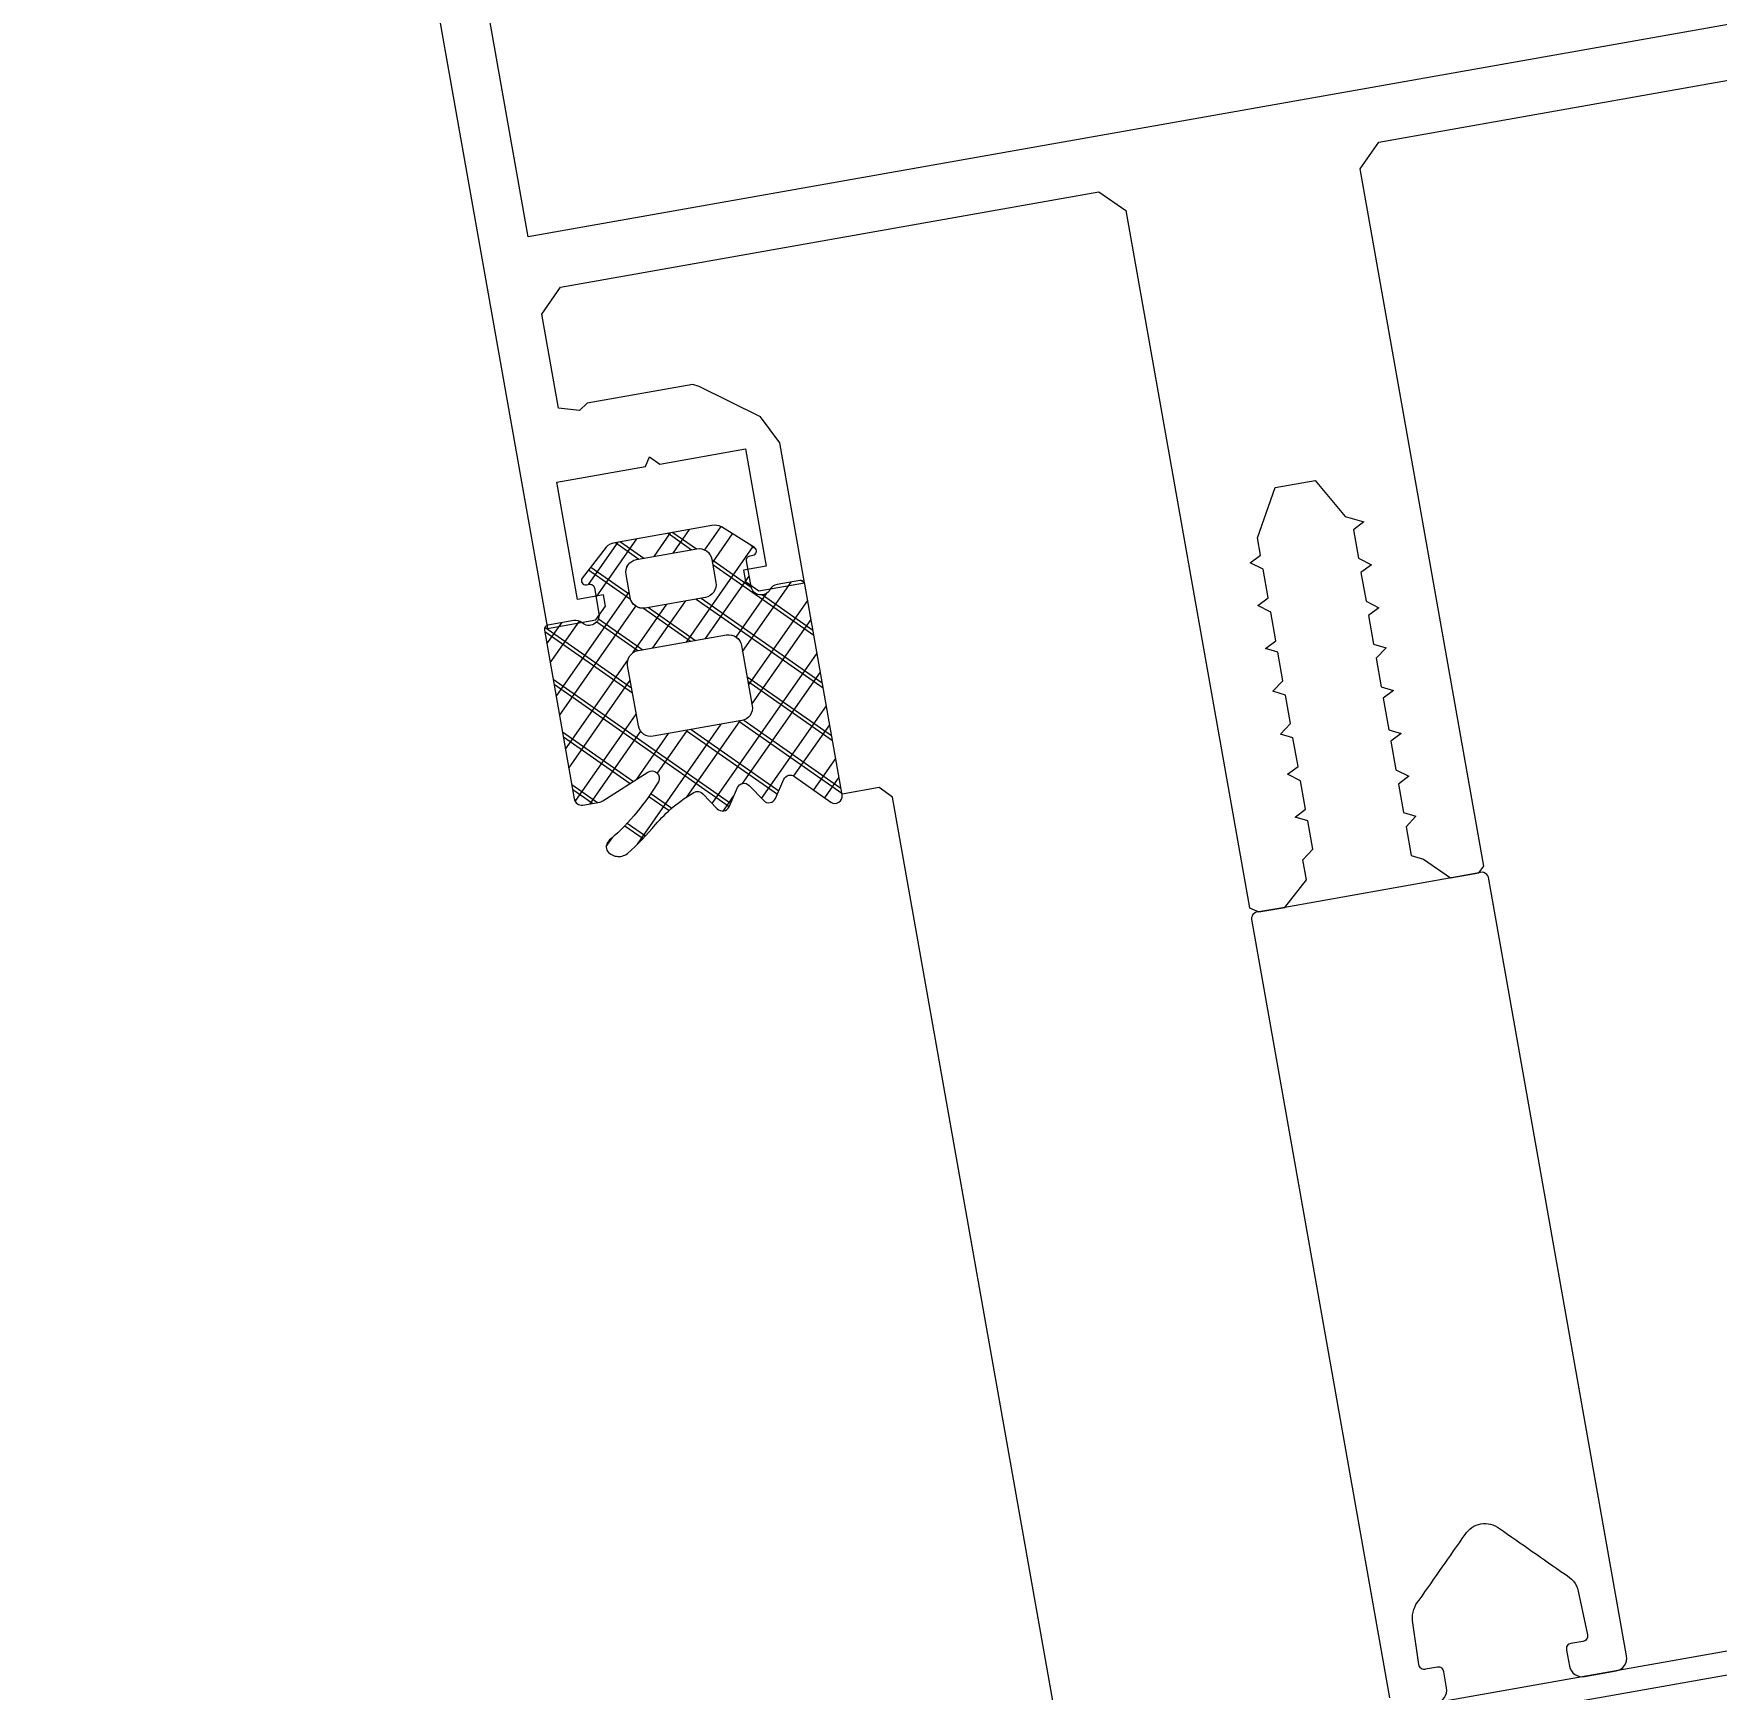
# Model space of a CAD drawing. Header units: millimetres. Extents: x -8428662 to 9409114, y 0 to 249028.
# Drawn here: x 73207.4 to 73278.1, y 105893.1 to 105962.6 of the extents above; entities that cross this region are included whole.
import ezdxf
from ezdxf import colors
from ezdxf.entities.mleader import LeaderData, LeaderLine
from ezdxf.math import Vec2, Vec3

# ---------------------------------------------------------------- set-up
doc = ezdxf.new("R2010")
doc.units = ezdxf.units.MM
doc.header["$MEASUREMENT"] = 0
doc.layers.get('0').update_dxf_attribs({"color": 250, "lineweight": 9})
for name, color, linetype, lineweight in [('АР_Отметки', 250, 'Continuous', 15), ('АР_Перегородки витражные', 152, 'Continuous', 13), ('АР_Размеры дверей', 15, 'Continuous', 0), ('АР_Сущ Несущая стена', 216, 'Continuous', 30)]:
    doc.layers.add(name, color=color, linetype=linetype, lineweight=lineweight)
doc.styles.add('ISOCPEUR', font='isocpeur.ttf', dxfattribs={"width": 0.7})

# ---------------------------------------------------------------- blocks, each defined once
blk = doc.blocks.new('_DotSmall')
at = {"color": 0, "linetype": 'ByBlock', "const_width": 0.5}
blk.add_lwpolyline([(-0.0625, 0, 1), (0.0625, 0, 1)], format="xyb", close=True, dxfattribs=at)
blk = doc.blocks.new('стойка витр.')
h = blk.add_hatch()
h.set_pattern_fill('ANSI37', scale=0.5, angle=-69.23283665521843)
h.set_pattern_definition([(335.7671633447816, (-69115.31625940584, 318510.9409690977), (0.6515825639889636, 1.447617495164233), []), (65.76716334478155, (-69115.31625940584, 318510.9409690977), (-1.447617495164233, 0.6515825639889636), [])])
edge = h.paths.add_edge_path()
edge.add_line((-22.69442369043827, 14.13646889062511), (-23.03581465108437, 15.03674084689555))
edge.add_arc((-23.43472203482704, 14.88552442783714), 0.426606969231953, 20.76054121617168, 72.29995807937499)
edge.add_arc((-23.17519432072194, 15.69843630689562), 0.4267278803337561, 110.7639791014305, 252.28796188313498, ccw=False)
edge.add_line((-23.32647754022037, 16.09744767434313), (-22.30045238576713, 16.48652534212306))
edge.add_arc((-22.23557122191811, 16.31559297980009), 0.1828317202011609, 20.74895968860318, 110.7853670150393, ccw=False)
edge.add_line((-22.06459766681655, 16.38036551539699), (-22.02136925791274, 16.26636916297139))
edge.add_arc((-21.85036169383434, 16.33121481389334), 0.1828894349477776, 200.7666051414026, 335.7779732891441)
edge.add_line((-21.68357339510112, 16.25618009645405), (-21.08991230116226, 17.78525728297245))
edge.add_arc((-21.70321396183568, 17.95657679537892), 0.6367804192309714, 344.3928406199507, 381.7248777476984)
edge.add_line((-21.1116628201562, 18.19228116337763), (-22.58147269752226, 22.06827310883818))
edge.add_arc((-23.18057156739388, 21.852472630542), 0.6367804192296693, 19.80944894391843, 57.14148607166609)
edge.add_line((-22.83507592984824, 22.38737642259366), (-24.29334917705273, 23.13834224954917))
edge.add_arc((-24.36844682475663, 22.97158227615987), 0.1828894349476184, 65.75635339884347, 200.7677215648203)
edge.add_line((-24.53945312526776, 22.90673329312267), (-24.49622471639304, 22.79273694081348))
edge.add_arc((-24.66715707872659, 22.7278557770023), 0.1828317201976129, -69.25104032206309, 20.78536700277641, ccw=False)
edge.add_line((-24.60238454316277, 22.55688222189201), (-25.62840969761601, 22.16780455411208))
edge.add_arc((-25.77973726672901, 22.56679910380675), 0.4267278803402734, 149.2463648073436, 290.7703475895543, ccw=False)
edge.add_arc((-26.51302534269302, 23.00322659508151), 0.4266069692186295, 329.2343686070108, 380.7737854734352)
edge.add_line((-26.11415292418678, 23.1545352198882), (-26.50320860397187, 24.18050239048171))
edge.add_arc((-26.6741821590871, 24.11572985494814), 0.1828317201915107, 20.74895966852365, 110.7853670116034)
edge.add_line((-26.73906332292245, 24.28666221726598), (-33.46508004333009, 21.73609814226074))
edge.add_arc((-33.37260125833668, 21.44478009969028), 0.3056444463767395, 107.6120180140902, 200.6882886899978)
edge.add_line((-33.6585366082727, 21.33680091994756), (-33.39916615508264, 20.65282280623796))
edge.add_arc((-33.11489203283651, 20.76049792175978), 0.3039830703862393, 200.7452912846324, 225.8123610097134)
edge.add_line((-33.32677140043234, 20.54252351805917), (-31.79381202385412, 18.90709041146329))
edge.add_arc((-32.0063560722166, 18.68866847666476), 0.3047673113958362, -108.86283880448178, 45.781400895661875, ccw=False)
edge.add_arc((-28.70749382052437, 27.75544220980088), 9.952967568180252, 231.9543329511108, 250.0411665169116, ccw=False)
edge.add_arc((-35.13741779119496, 19.64784166335459), 0.4002801790554734, 42.30928712460122, 119.2250395725891)
edge.add_arc((-34.91139847875967, 19.56672148584141), 0.6024183835395109, 134.3950067436913, 228.6478049676944)
edge.add_arc((-28.53884731806517, 27.80771469972205), 11.01872594929672, 232.0873456721725, 240.8889416158169)
edge.add_arc((-36.88860151399224, 12.8729826853881), 6.091684827127049, 40.75890454826748, 60.61437004968877, ccw=False)
edge.add_arc((-32.50226594848368, 16.64775385941913), 0.3047655738188228, -34.89587558046088, 41.60271899476669, ccw=False)
edge.add_line((-32.25229934006347, 16.47340148731018), (-32.76342180219945, 15.75802363698313))
edge.add_arc((-32.51342051808022, 15.58368567090239), 0.3047857747310843, 145.1100748179471, 256.4242518685471)
edge.add_line((-32.58496309185284, 15.28741547561367), (-31.72801335877739, 15.09082250765641))
edge.add_arc((-31.79955593254474, 14.79455231235153), 0.3047857747455557, -34.88992517811971, 76.42425187022229, ccw=False)
edge.add_line((-31.54955464840168, 14.62021434627968), (-32.06065512256464, 13.90477851201285))
edge.add_arc((-31.81065383841726, 13.73044054594722), 0.304785774745541, 145.1100748233031, 256.4242518693868)
edge.add_line((-31.88219641218893, 13.4341703506434), (-31.02524667911348, 13.23757738269342))
edge.add_arc((-31.09682011228135, 12.94126594878393), 0.3048331054871362, -24.2246592297883, 76.42043308581259, ccw=False)
edge.add_line((-30.81882951050648, 12.81618818287097), (-31.59985344059533, 11.12048939903616))
edge.add_arc((-31.32187980059053, 10.99539431777895), 0.3048247429134716, 155.7710645559098, 290.7402899417831)
edge.add_line((-31.21393143609748, 10.71032366952568), (-22.80062470957637, 13.90072279884771))
edge.add_arc((-22.86539724513609, 14.07169635396312), 0.1828317202009504, 290.7489596761703, 380.7489600455551)
edge = h.paths.add_edge_path(flags=16)
edge.add_line((-23.10434971895302, 21.04022295145114), (-22.19142218885827, 18.63276889372355))
edge.add_arc((-22.69773797682865, 18.4407695405971), 0.5414973949605305, -69.23283665472542, 20.767163345274582, ccw=False)
edge.add_line((-22.5057386237022, 17.93445375262672), (-23.43116100440966, 17.58352553217992))
edge.add_arc((-23.62316035752519, 18.08984132014666), 0.5414973949532591, 200.7671633443313, 290.7671633443313, ccw=False)
edge.add_line((-24.12947614549194, 17.89784196703113), (-25.04240367558668, 20.30529602475872))
edge.add_arc((-24.53608788761267, 20.4972953778888), 0.541497394965222, 110.76716334549809, 200.7671633454981, ccw=False)
edge.add_line((-24.72808724074275, 21.00361116586282), (-23.80266486003529, 21.35453938630963))
edge.add_arc((-23.6106655069234, 20.84822359833925), 0.5414973949553709, 20.767163343835023, 110.767163343835, ccw=False)
edge = h.paths.add_edge_path(flags=16)
edge.add_line((-26.85119390953332, 20.26120087689196), (-25.51269974335446, 16.73149769075098))
edge.add_arc((-26.01901553132848, 16.5394983376209), 0.541497394965222, -69.23283665450191, 20.76716334549809, ccw=False)
edge.add_line((-25.82701617819839, 16.03318254964688), (-28.23444912247942, 15.12026302596496))
edge.add_arc((-28.4264484756095, 15.62657881394625), 0.5414973949720253, 200.7671633452251, 290.76716334522513, ccw=False)
edge.add_line((-28.9327642635908, 15.43457946081617), (-30.27125842979876, 18.96428264696442))
edge.add_arc((-29.76494264181383, 19.15628200007632), 0.5414973949689773, 110.76716334328901, 200.767163343289, ccw=False)
edge.add_line((-29.95694199492573, 19.66259778806125), (-27.5495090506447, 20.57551731175045))
edge.add_arc((-27.35750969751825, 20.06920152376551), 0.541497394974137, 20.767163344728715, 110.76716334472869, ccw=False)
at = {"lineweight": 0, "ltscale": 100, "transparency": 33554687}
for points in [[(65.92687011216185, 59.2824299609274), (-26.6419368966599, 24.17953274302999), (-25.90703195796232, 22.24153677027789), (-25.27813291337225, 21.95846499659092), (-24.82208952034125, 22.13140062004823), (-25.21116718812846, 23.15742577453057), (-20.53714279274573, 24.92985650197079), (-19.19699615391437, 21.39579562939616), (-18.76855027934653, 21.29748815141647), (-18.98085410959902, 20.82581386800302), (-17.68393587967148, 17.40574934773758), (-22.35796027505421, 15.63331862029736), (-22.70380953396671, 16.54534742246324), (-23.1598529269977, 16.37241179900593), (-23.44292470067739, 15.74351275440858), (-22.75122618288151, 13.91945515007683), (-17.16517298531835, 16.03773513642955), (-16.24131551088067, 17.04008095841709), (-15.46667035139399, 19.81128934778826), (-15.4391308168415, 20.08251046122314), (-17.03864790883381, 24.30054944750736), (-17.39634782800567, 24.5561396704943), (-17.47095398549573, 25.44057095424068), (-13.70890040838276, 26.86717441076325), (-12.4510803312005, 26.30097287951503), (-4.305940852005733, 4.821667629301373), (-4.8720624113339, 3.563811556159635), (-32.68827406296623, -6.984337978748954), (-32.78663952485658, -7.412805841304362), (-32.39756185706938, -8.438830995786702), (-31.09647737510386, -9.118948907402228), (-30.2985029091069, -8.81635004535201), (-29.78357822878752, -9.142708211846184), (-28.64349873815081, -8.710380147196702), (-28.58844165704795, -8.16787993638718), (-28.18751332900138, -8.537466511741513), (-27.04754980615689, -8.105182423096267), (-26.87849637278123, -7.51945380341931), (-26.47751006082399, -7.889018390778801), (-25.33748855406884, -7.456712314131437), (-25.28243147299509, -6.914212103321915), (-24.7675067926466, -7.240570269808813), (-23.62748528589145, -6.808264193168725), (-23.5724282048177, -6.265763982351928), (-23.05744554058765, -6.592100160843984), (-21.91748201774317, -6.159816072198737), (-21.86242493664031, -5.617315861389216), (-21.46149660859373, -5.986902436743549), (-20.32147510183859, -5.554596360096184), (-20.15236368455226, -4.968845752424386), (-19.75143535650568, -5.338432327778719), (-18.6114718336612, -4.906148239133472), (-18.44241840028553, -4.320419619456516), (-18.0414320883574, -4.689984206808731), (-17.35739599072258, -4.430591765623831), (-15.14439867439796, -4.764904394331097), (-14.53915697429329, -6.360969294146344), (-15.78927863537683, -7.87813783652382), (-15.87193323494284, -8.691881148712127), (-16.27286156296032, -8.322294573416002), (-17.41288306971546, -8.754600650063367), (-17.58193650312023, -9.340329269682115), (-17.9828648311377, -8.97074269438599), (-19.12288633789285, -9.403048771026079), (-19.29193977129762, -9.988777390644827), (-19.69292608322576, -9.61921280335082), (-20.83288960607024, -10.05149689199607), (-20.8879466871731, -10.59399710274738), (-21.40287136749248, -10.26763893631141), (-22.54295085812919, -10.6999670009609), (-22.59800793926115, -11.24246721171221), (-22.99893626727862, -10.87288063641608), (-24.25289614239591, -11.34839313392149), (-24.30795322352787, -11.89089334468008), (-24.70893953545601, -11.52132875738607), (-25.84896104221116, -11.95363483402616), (-26.01801447558682, -12.53936345364491), (-26.4189428036334, -12.16977687834878), (-27.55896431035944, -12.60208295499615), (-27.61402139149141, -13.14458316574746), (-28.12900405569235, -12.81824698731361), (-29.26896757853683, -13.25053107595886), (-29.32402465966879, -13.79303128671745), (-29.89022619093885, -15.05085136390699), (-29.45792011427693, -16.19087287064031), (-29.14341260807123, -16.33238676948531), (-1.327200956468005, -5.784237234569446), (-0.06938087928574532, -6.350438765824947), (8.118987008783733, -27.94374036834779)], [(-69.8438361948356, -5.633594956780144), (-69.21493715024553, -5.916666730459838), (-30.90838462579995, 8.609511357899464), (-30.62531285212026, 9.238410402496811), (-31.1873041553481, 10.72042096611403)]]:
    blk.add_lwpolyline(points, dxfattribs=at)
blk.add_lwpolyline([(63.8117502759269, 56.26367979055794), (85.07351613373612, 0.1949089383633691), (10.63088292890461, -28.03438542609365), (-10.63088292890461, 28.03438542610093)], close=True, dxfattribs=at)
at = {"color": 7, "lineweight": 0, "ltscale": 100, "transparency": 33554687}
blk.add_lwpolyline([(-22.69442369043827, 14.13646889062511), (-23.03581465108437, 15.03674084689555, 0.2287523810762611), (-23.30501911480678, 15.29193636016134, -0.7101639231358212), (-23.32647754022037, 16.09744767434313), (-22.30045238576713, 16.48652534212306, -0.4143996870914876), (-22.06459766681655, 16.38036551539699), (-22.02136925791274, 16.26636916297139, 0.6682503890445888), (-21.68357339510112, 16.25618009645405), (-21.08991230116226, 17.78525728297245, 0.1643479059441302), (-21.1116628201562, 18.19228116337763), (-22.58147269752226, 22.06827310883818, 0.1643479059441302), (-22.83507592984824, 22.38737642259366), (-24.29334917705273, 23.13834224954917, 0.6682503891596868), (-24.53945312526776, 22.90673329312267), (-24.49622471639304, 22.79273694081348, -0.4143996870833266), (-24.60238454316277, 22.55688222189201), (-25.62840969761601, 22.16780455411208, -0.7101639231391418), (-26.14645609946456, 22.78500538597291, 0.2287523810910513), (-26.11415292418678, 23.1545352198882), (-26.50320860397187, 24.18050239048171, 0.4143996871765861), (-26.73906332292245, 24.28666221726598), (-33.46508004333009, 21.73609814226074, 0.4300281847644905), (-33.6585366082727, 21.33680091994756), (-33.39916615508264, 20.65282280623796, 0.1098139781175365), (-33.32677140043234, 20.54252351805917), (-31.79381202385412, 18.90709041146329, -0.8000358277039689), (-32.10488848172827, 18.40026861818478, -0.07908294790216032), (-34.84140179419774, 19.91728321780829, 0.3488032577412263), (-35.33285102594527, 19.99716969329165, 0.4361245879823007), (-35.30940773655311, 19.11450854978466, 0.03842309887939363), (-33.89950172111276, 18.18089248692559, -0.08685322061285544), (-32.2743724368047, 16.85010652759956, -0.3467629046601076), (-32.25229934006347, 16.47340148731018), (-32.76342180219945, 15.75802363698313, 0.5278770357902526), (-32.58496309185284, 15.28741547561367), (-31.72801335877739, 15.09082250765641, -0.5278770357776507), (-31.54955464840168, 14.62021434627968), (-32.06065512256464, 13.90477851201285, 0.5278770357650493), (-31.88219641218893, 13.4341703506434), (-31.02524667911348, 13.23757738269342, -0.4697389635461835), (-30.81882951050648, 12.81618818287097), (-31.59985344059533, 11.12048939903616, 0.667984424932516), (-31.21393143609748, 10.71032366952568), (-22.80062470957637, 13.90072279884771, 0.4142135642613711)], format="xyb", close=True, dxfattribs=at)
for points in [[(-26.73906332292245, 24.28666221726598), (-26.73906332292245, 24.28666221726598)], [(-22.80062470957637, 13.90072279884771), (-22.80062470957637, 13.90072279884771)]]:
    blk.add_lwpolyline(points, dxfattribs=at)
at = {"color": 7}
for points in [[(-23.10434971895302, 21.04022295145114), (-22.19142218885827, 18.63276889372355, -0.414213562373095), (-22.5057386237022, 17.93445375262672), (-23.43116100440966, 17.58352553217992, -0.414213562373095), (-24.12947614549194, 17.89784196703113), (-25.04240367558668, 20.30529602475872, -0.414213562373095), (-24.72808724074275, 21.00361116586282), (-23.80266486003529, 21.35453938630963, -0.414213562373095)], [(-26.85119390953332, 20.26120087689196), (-25.51269974335446, 16.73149769075098, -0.414213562373095), (-25.82701617819839, 16.03318254964688), (-28.23444912247942, 15.12026302596496, -0.414213562373095), (-28.9327642635908, 15.43457946081617), (-30.27125842979876, 18.96428264696442, -0.414213562373095), (-29.95694199492573, 19.66259778806125), (-27.5495090506447, 20.57551731175045, -0.414213562373095)]]:
    blk.add_lwpolyline(points, format="xyb", close=True, dxfattribs=at)
blk.add_lwpolyline([(-72.91737339223619, -0.2793946658493951), (-54.81141330953687, -48.02608389785019), (-53.89938450735644, -47.68023463893769), (-72.00534459005576, 0.06645459306309931)], close=True)
at = {"lineweight": 0, "ltscale": 100, "transparency": 33554687}
blk.add_lwpolyline([(-64.05480472955969, -20.89989428329136, 0.410627156480438), (-63.35370618529851, -21.2207818566676), (-62.72021259606117, -20.98055557451153, 0.4925517741577297), (-62.57218080674647, -20.68314875576471), (-62.75156135272118, -20.21010964907327, -0.4411110715409258), (-62.61002546586678, -19.89566012677096), (-60.83807044223067, -19.28752400128724, -0.2080566110632873), (-59.94503853938659, -19.40384657128016, -1.575399656426527e-05), (-56.87977393603069, -20.78551547546522, -0.4398191101055806), (-56.36006749374792, -22.15601788895583, -1.575399656426528e-05), (-57.73845635901671, -25.2227588602982, -0.2080566110632873), (-58.32981322327396, -25.9019745689875), (-60.05946139091975, -26.62167684709857, -0.4411110715409258), (-60.37391091321479, -26.48014096025872), (-60.5532914591895, -26.00710185356729, 0.4925517741577297), (-60.86130306290579, -25.88263065828505), (-61.49479665214312, -26.12285694043385, 0.410627156480438), (-61.80683951149695, -26.82793655114801), (-61.3313050311408, -28.08195439658448, 0.4143255057077639), (-60.62370682114852, -28.40042247599195), (-29.6323624739598, -16.64818975485105, 0.5239329190821609), (-29.45792011430603, -16.19087287058937), (-29.84699778209324, -15.16484771611431), (-32.39756185706938, -8.438830995786702), (-32.78663952485658, -7.412805841304362, 0.5239329190821609), (-33.2204523376422, -7.186144611914642), (-64.21182667926769, -18.93829823563283, 0.4143255057077639)], format="xyb", dxfattribs=at)
at = {"color": 7, "lineweight": 0, "ltscale": 100, "transparency": 33554687}
blk.add_arc((-33.37357679728302, 21.44486016019073), 0.304760386648688, 110.7561904730667, 200.7778938289061, dxfattribs=at)
blk = doc.blocks.new('A$Cf7573d2c')
h = blk.add_hatch()
h.set_pattern_fill('ANSI37', color=5, scale=0.4999999999999999, angle=11.05056813833426)
h.set_pattern_definition([(56.05056813833426, (-325577.5326109263, -14427.20117750167), (-1.316880116997287, 0.8865568269756945), []), (146.0505681383342, (-325577.5326109263, -14427.20117750167), (-0.8865568269756945, -1.316880116997287), [])])
edge = h.paths.add_edge_path()
edge.add_line((11.41465996426996, -79.99643199487764), (10.46968452970032, -80.18098228986491))
edge.add_arc((10.55140614984776, -80.59968872998178), 0.4266069692291248, 101.043946010946, 152.583362874149)
edge.add_arc((9.793957552359752, -80.20668493908093), 0.4267278803342317, 191.0473838945442, 332.5713666762502, ccw=False)
edge.add_line((9.375137345981784, -80.28845485154307), (9.164808407542296, -79.21148187752988))
edge.add_arc((9.344238991408933, -79.17638054589366), 0.1828317201947123, 101.03236448459671, 191.0687718110337, ccw=False)
edge.add_line((9.30925168201793, -78.99692769389367), (9.428908583358862, -78.97355913252977))
edge.add_arc((9.39385494741606, -78.79406041936467), 0.182889434962051, 281.0500099214912, 416.0613780692319)
edge.add_line((9.495962937711738, -78.64232873599394), (8.089016010286286, -77.79911412490765))
edge.add_arc((7.816644230628035, -78.3747033152498), 0.6367804192914093, 64.67624541442503, 102.008282542173)
edge.add_line((7.684160098433495, -77.75185722101014), (3.615703731076792, -78.54641207955137))
edge.add_arc((3.727295635401254, -79.173338350509), 0.636780419240097, 100.0928537358094, 137.4248908635568)
edge.add_line((3.258376220357604, -78.74252065760083), (2.272063397220336, -80.0531302683521))
edge.add_arc((2.423756540580288, -80.15529550549245), 0.182889434966498, 146.039758200854, 281.0511263668317)
edge.add_line((2.458813674165867, -80.33479353558505), (2.578470575390384, -80.31142497422115))
edge.add_arc((2.613571906944562, -80.49085555806899), 0.182831720160508, 11.03236446209769, 101.06877178693532, ccw=False)
edge.add_line((2.79302475892473, -80.455868248755), (3.003353697480634, -81.53284122276818))
edge.add_arc((2.584542582461389, -81.6146576870381), 0.4267278803749458, -130.47023040168227, 11.053752380527897, ccw=False)
edge.add_arc((2.030615204991726, -82.2637684772957), 0.4266069692120041, 49.5177734016168, 101.0571902680406)
edge.add_line((1.948796800570562, -81.84508093881595), (0.8718846896663308, -82.0553979909455))
edge.add_arc((0.9068719990261886, -82.23485084292453), 0.1828317201681706, 101.0323644762739, 191.0687718193541)
edge.add_line((0.7274414151906967, -82.2699521745817), (2.106234080158174, -89.32995279858005))
edge.add_arc((2.408981151662215, -89.28796782188036), 0.3056444463306128, 187.8954228019012, 280.9716934778102)
edge.add_line((2.467152627417818, -89.58802549463871), (3.185094034764916, -89.44781412654265))
edge.add_arc((3.126941887751211, -89.14944516903338), 0.3039830702645643, 281.0286960890925, 306.0957658141734)
edge.add_line((3.306029453873634, -89.39507365001191), (5.176726684905589, -88.1601251628017))
edge.add_arc((5.356143180744712, -88.40648432158397), 0.3047673113952634, -28.579434009353804, 126.06480569078869, ccw=False)
edge.add_arc((-3.023799238718447, -83.6247018996756), 9.952967568203494, 312.237737744563, 330.32457131036375, ccw=False)
edge.add_arc((3.882285149072121, -91.33074545772703), 0.4002801790518057, 122.5926919233885, 199.5084443713766)
edge.add_arc((4.000388008000102, -91.12165952445687), 0.6024183835289821, 214.6784115371002, 308.9312097611028)
edge.add_arc((-3.046858568287144, -83.44965241108206), 11.01872594965999, 312.3707504643666, 321.172346408011)
edge.add_arc((10.26440043355916, -94.20023375649555), 6.09168482694455, 121.0423093429209, 140.8977748443422, ccw=False)
edge.add_arc((7.284082988952713, -89.23973528991692), 0.3047655738078916, 45.38752921329251, 121.88612378851909, ccw=False)
edge.add_line((7.498122293618508, -89.02278084530553), (8.116973152966239, -89.64730887029145))
edge.add_arc((8.331004110641391, -89.43031781604256), 0.3047857747129765, 225.3934796127387, 336.7076566633418)
edge.add_line((8.610949610476382, -89.55083704931894), (8.949353960924782, -88.73936053352372))
edge.add_arc((9.229299460771111, -88.8598797667927), 0.3047857747204645, 45.393479617120875, 156.7076566654631, ccw=False)
edge.add_line((9.443330418434925, -88.64288871252211), (10.06224214087706, -89.26740485119808))
edge.add_arc((10.27627309859769, -89.05041379688058), 0.304785774793757, 225.3934796157099, 336.7076566617938)
edge.add_line((10.55621859850362, -89.17093303019647), (10.8946229488356, -88.35945651440124))
edge.add_arc((11.17460388746825, -88.48001312446931), 0.3048331055327169, 56.058745561357625, 156.7038378769572, ccw=False)
edge.add_line((11.34480519453064, -88.22712038573809), (12.88436133123469, -89.28313158194942))
edge.add_arc((13.05457684253595, -89.03025848406948), 0.3048247429572407, 236.0544693444964, 371.0236947303713)
edge.add_line((13.35377701732796, -88.97197144156962), (11.6291001267964, -80.14089753731969))
edge.add_arc((11.44964727477784, -80.17588484667064), 0.1828317202052636, 11.03236447116439, 101.0323648405485)
edge = h.paths.add_edge_path(flags=16)
edge.add_line((4.540757622104138, -79.23529726907145), (7.067755079362541, -78.74178377749922))
edge.add_arc((7.171546747355023, -79.27324094260985), 0.5414973949079368, 11.050568135283015, 101.05056813528307, ccw=False)
edge.add_line((7.703003912465647, -79.16944927461736), (7.892709892010316, -80.14082399115432))
edge.add_arc((7.361252726892417, -80.24461565921229), 0.5414973949276295, -78.94943185806409, 11.050568141935912, ccw=False)
edge.add_line((7.465044394950382, -80.77607282433019), (4.938046937691979, -81.26958631591697))
edge.add_arc((4.834255269641289, -80.73812915074814), 0.5414973949762222, 191.0505681401473, 281.05056814014733, ccw=False)
edge.add_line((4.302798104472458, -80.84192081879883), (4.113092124927789, -79.87054610224732))
edge.add_arc((4.644549290103896, -79.76675443424756), 0.5414973949736009, 101.05056813471049, 191.0505681347106, ccw=False)
edge = h.paths.add_edge_path(flags=16)
edge.add_line((4.676231182878837, -83.05987093099975), (8.381203640135936, -82.33630316946073))
edge.add_arc((8.484995308186626, -82.86776033462957), 0.5414973949762222, 11.050568140147277, 101.05056814014728, ccw=False)
edge.add_line((9.016452473355457, -82.76396866657888), (9.509961636853404, -85.29094396196888))
edge.add_arc((8.978504471662745, -85.39473562998319), 0.5414973949906723, -78.94943186407329, 11.05056813592671, ccw=False)
edge.add_line((9.082296139677055, -85.92619279517385), (5.37732368230354, -86.64976055674197))
edge.add_arc((5.27353201432561, -86.11830339161679), 0.5414973949194297, 191.0505681334767, 281.05056813347676, ccw=False)
edge.add_line((4.742074849200435, -86.22209505959472), (4.248565685702488, -83.69511976420472))
edge.add_arc((4.780022850893147, -83.59132809619041), 0.5414973949906723, 101.05056813592671, 191.0505681359266, ccw=False)
at = {"color": 5, "lineweight": 0, "ltscale": 100, "transparency": 33554687}
for points in [[(-18.12661785061937, 14.97306006058352), (0.8494265772169456, -82.19229982656543), (2.883654761011712, -81.79502239728754), (3.268808120395988, -81.22292054705031), (3.175321988761425, -80.74423207908694), (2.098349014646374, -80.95456101758464), (1.140202340320684, -76.04844547851826), (4.849748867331073, -75.3239844176278), (5.018956985673867, -74.91827659131377), (5.448033373337239, -75.20714161088108), (9.037922999123111, -74.50604911138362), (9.996069673448801, -79.41216465045), (9.038753600558266, -79.5991250275838), (9.132239732309245, -80.07781349554716), (9.704341582604684, -80.4629668550042), (11.61897372815292, -80.08904610075115), (10.47386667667888, -74.225614488867), (9.64182380773127, -73.14583930670051), (7.041110076359473, -71.91459637857042), (6.778427712619305, -71.84167660005915), (2.350939778378233, -72.70634902901656), (2.038645334308967, -73.01578040185268), (1.154309903038666, -72.94004652887816), (0.383111719507724, -68.9911861994915), (1.153479301603511, -67.84697061266343), (23.69935076951515, -63.44384321071266), (24.84361533320043, -64.21413804324402), (30.5457701429259, -93.41157833833131), (30.95148985553533, -93.58084731984127), (32.02846282953396, -93.37051838135812), (32.91841456328984, -92.2028852563817), (32.75483463390265, -91.3652869478974), (33.16341741790529, -90.91283011251653), (32.92970803170465, -89.71613937416987), (32.40428244089708, -89.57031170348637), (32.83623378630728, -89.23751176930091), (32.60254817281384, -88.04094275718671), (32.05375402071513, -87.7754581853078), (32.48569347965531, -87.44259738799883), (32.25199597980827, -86.24596751274657), (31.72657038911711, -86.10013984210673), (32.13515317311976, -85.64768300669675), (31.90145567327272, -84.4510531314445), (31.37603008258156, -84.3052254607901), (31.78460098023061, -83.85270776228572), (31.55091536673717, -82.65613875015697), (31.0254897759296, -82.51031107948802), (31.4574411213398, -82.17751114530256), (31.22374362149276, -80.9808812700503), (30.67493758304045, -80.71533583504788), (31.10688892833423, -80.38253590086242), (30.87320331484079, -79.18596688874823), (30.3244091628585, -78.92048231686931), (30.75634862179868, -78.58762151958945), (30.61612536734901, -77.8696192491625), (31.31914049666375, -75.74479177764442), (32.99445883987937, -75.41760814606096), (34.2788739084499, -76.90585627224937), (35.06699374923483, -77.12466458456765), (34.63504240394104, -77.45746451872401), (34.86873990378808, -78.65409439397627), (35.41753405577037, -78.91957896586973), (34.98558271059301, -79.25237890004064), (35.21928021044005, -80.44900877527834), (35.76807436242234, -80.71449334718636), (35.33613490348216, -81.04735414448078), (35.5698205169756, -82.24392315659497), (36.09524610766675, -82.38975082726392), (35.68666332366411, -82.8422076626448), (35.92037270986475, -84.03889840100601), (36.44579830055591, -84.18472607170406), (36.01384695526212, -84.51752600586042), (36.27090113016311, -85.83375191917003), (36.79632672073785, -85.97957958988263), (36.36438726191409, -86.3124403871625), (36.59808476176113, -87.50907026241475), (37.14687891374342, -87.77455483427912), (36.71492756844964, -88.10735476847913), (36.94862506829668, -89.30398464370228), (37.47405065898784, -89.44981231440033), (37.06547976133879, -89.90233001289016), (37.29916537483223, -91.09889902500436), (37.82459096552338, -91.24472669570241), (38.96880655235145, -92.01509427773999), (40.1654364275746, -91.7813967778784), (40.35800122097135, -91.49528498963627), (34.65584641124588, -62.29784469456354), (35.42621399322525, -61.15362910773547), (58.09174236247782, -56.72713314443536)], [(11.6291001267964, -80.14089753731969), (11.6291001267964, -80.14089753731969)], [(0.7274414151906967, -82.2699521745817), (0.7274414151906967, -82.2699521745817)], [(22.94347876822576, -129.8061585653631), (23.32863212761004, -129.2340567151259), (15.4760210152017, -89.0253721447516), (14.90391916502267, -88.64021878529456), (13.34831858612597, -88.94402196916053)]]:
    blk.add_lwpolyline(points, dxfattribs=at)
blk.add_lwpolyline([(-15.50815186044201, 12.37879323330708), (43.34474334609695, 23.8725514558173), (58.60503199696541, -54.26656991802156), (-0.247863209573552, -65.76032814054633)], close=True, dxfattribs=at)
blk.add_lwpolyline([(11.41465996426996, -79.99643199487764), (10.46968452970032, -80.18098228986491, 0.2287523810762611), (10.17271494236775, -80.40325432471582, -0.7101639231358212), (9.375137345981784, -80.28845485154307), (9.164808407542296, -79.21148187752988, -0.4143996870914876), (9.30925168201793, -78.99692769389367), (9.428908583358862, -78.97355913252977, 0.6682503890445888), (9.495962937711738, -78.64232873599394), (8.089016010286286, -77.79911412490765, 0.1643479059441302), (7.684160098433495, -77.75185722101014), (3.615703731076792, -78.54641207955137, 0.1643479059441302), (3.258376220357604, -78.74252065760083), (2.272063397220336, -80.0531302683521, 0.6682503891596868), (2.458813674165867, -80.33479353558505), (2.578470575390384, -80.31142497422115, -0.4143996870833266), (2.79302475892473, -80.455868248755), (3.003353697480634, -81.53284122276818, -0.7101639231391418), (2.307573626632802, -81.9392880636151, 0.2287523810910513), (1.948796800570562, -81.84508093881595), (0.8718846896663308, -82.0553979909455, 0.4143996871765861), (0.7274414151906967, -82.2699521745817), (2.106234080158174, -89.32995279858005, 0.4300281847644905), (2.467152627417818, -89.58802549463871), (3.185094034764916, -89.44781412654265, 0.1098139781175365), (3.306029453873634, -89.39507365001191), (5.176726684905589, -88.1601251628017, -0.8000358277039689), (5.623776040622033, -88.55227789623314, -0.07908294790216032), (3.666668896563351, -90.99350095681439, 0.3488032577412263), (3.504984140978195, -91.46441733597021, 0.4361245879823007), (4.378939818707295, -91.59028137139103, 0.03842309887939363), (5.537119518499821, -90.3581719166832, -0.08685322061285544), (7.123095843824558, -88.98095895003644, -0.3467629046601076), (7.498122293618508, -89.02278084530553), (8.116973152966239, -89.64730887029145, 0.5278770357902526), (8.610949610476382, -89.55083704931894), (8.949353960924782, -88.73936053352372, -0.5278770357776507), (9.443330418434925, -88.64288871252211), (10.06224214087706, -89.26740485119808, 0.5278770357650493), (10.55621859850362, -89.17093303019647), (10.8946229488356, -88.35945651440124, -0.4697389635461835), (11.34480519453064, -88.22712038573809), (12.88436133123469, -89.28313158194942, 0.667984424932516), (13.35377701732796, -88.97197144156962), (11.6291001267964, -80.14089753731969, 0.4142135642613711)], format="xyb", close=True, dxfattribs=at)
at = {"color": 5}
for points in [[(4.540757622104138, -79.23529726907145), (7.067755079362541, -78.74178377749922, -0.414213562373095), (7.703003912465647, -79.16944927461736), (7.892709892010316, -80.14082399115432, -0.414213562373095), (7.465044394950382, -80.77607282433019), (4.938046937691979, -81.26958631591697, -0.414213562373095), (4.302798104472458, -80.84192081879883), (4.113092124927789, -79.87054610224732, -0.414213562373095)], [(4.676231182878837, -83.05987093099975), (8.381203640135936, -82.33630316946073, -0.414213562373095), (9.016452473355457, -82.76396866657888), (9.509961636853404, -85.29094396196888, -0.414213562373095), (9.082296139677055, -85.92619279517385), (5.37732368230354, -86.64976055674197, -0.414213562373095), (4.742074849200435, -86.22209505959472), (4.248565685702488, -83.69511976420472, -0.414213562373095)]]:
    blk.add_lwpolyline(points, format="xyb", close=True, dxfattribs=at)
at = {"color": 5, "lineweight": 0, "ltscale": 100, "transparency": 33554687}
blk.add_lwpolyline([(38.9678203741787, -126.676740644034, 0.410627156480438), (39.4024325129576, -126.0398573796992), (39.2725701663876, -125.3749073325598, 0.4925517741577297), (39.00441380601842, -125.1788043166307), (38.50788569322322, -125.2757744666596, -0.4411110715409258), (38.22183476819191, -125.0831977869093), (37.92148406605702, -123.2340240231424, -0.2080566110632873), (38.18685929093044, -122.3734353235923, -1.575399656426527e-05), (40.06604728137609, -119.585334079733, -0.4398191101055806), (41.50460271420889, -119.3043893908471, -1.575399656426528e-05), (44.29471273510717, -121.1805935695593, -0.2080566110632873), (44.86437866126653, -121.8781017433357), (45.2818353921175, -123.7044051219855, -0.4411110715409258), (45.08925871236715, -123.9904560471041), (44.59273059957195, -124.087426197133, 0.4925517741577297), (44.41806037095375, -124.3700116491673), (44.54792271752376, -125.0349616963067, 0.410627156480438), (45.19022270385176, -125.4615279057325), (46.50650946598034, -125.2044618473301, 0.4143255057077639), (46.93983379960991, -124.5607638076181), (40.58675144321751, -92.03052029560786, 0.5239329190821609), (40.1654364275746, -91.78139677789295), (39.08846345345955, -91.99172571639065), (32.02846282953396, -93.37051838135812), (30.95148985553533, -93.58084731984127, 0.5239329190821609), (30.65486346394755, -93.97018220560858), (37.00786279537715, -126.5004419321049, 0.4143255057077639)], format="xyb", dxfattribs=at)
at = {"color": 5}
blk.add_lwpolyline([(17.14735063223634, -131.9319502510043), (67.26492687151767, -122.1441683250596), (67.07796649448574, -121.1868522522418), (16.96039025508799, -130.9746341781865)], close=True, dxfattribs=at)
at = {"color": 5, "lineweight": 0, "ltscale": 100, "transparency": 33554687}
blk.add_arc((2.408737593214028, -89.28891585412202), 0.3047603866486879, 191.0395952653897, 281.06129862006, dxfattribs=at)
at = {"layer": 'АР_Перегородки витражные', "rotation": 80.28340479355269}
blk.add_blockref('стойка витр.', (29.17858439369593, -60.01344902928395), dxfattribs=at)
blk = doc.blocks.new('A$Cec9b444d')
at = {"color": 241, "ltscale": 100, "true_color": 0xf7abae, "rotation": 359}
blk.add_blockref('A$Cf7573d2c', (-2406.342871125562, -6569.669669666932), dxfattribs=at)

msp = doc.modelspace()

# ---------------------------------------------------------------- linework, layer by layer
at = {"layer": 'АР_Сущ Несущая стена', "lineweight": 18, "ltscale": 100}
msp.add_arc((72770.17612167158, 115484.9159482658), 9778.654617052323, 272.5925479651556, 356.6353913737287, dxfattribs=at)

# ---------------------------------------------------------------- block references
at = {"layer": 'АР_Размеры дверей', "ltscale": 100}
msp.add_blockref('A$Cec9b444d', (75635.89842551973, 112589.4983117845), dxfattribs=at)

# ---------------------------------------------------------------- leaders
at = {"layer": 'АР_Отметки'}
ml = msp.add_multileader_mtext('Standard', dxfattribs=at)
ml.set_content('Л.4', color=256, style='ISOCPEUR')
ml.set_leader_properties(color=256, linetype='Continuous', lineweight=-1)
ml.set_arrow_properties(name='DOTSMALL')
ml.build(insert=Vec2(0, 0))
ml.multileader.update_dxf_attribs({"has_text_frame": 1, "text_left_attachment_type": 4, "text_right_attachment_type": 4, "dogleg_length": 100, "arrow_head_size": 180})
ctx = ml.context
ctx.base_point, ctx.char_height, ctx.arrow_head_size, ctx.landing_gap_size, ctx.plane_origin = Vec3(480662.6929871894, 131880.9603216669), 250, 180, 50, Vec3(508783.140492184, 119723.3008705811)
ctx.left_attachment, ctx.right_attachment = 4, 4
notes = []
notes.append((ctx, [(0, (0, 0, 0), (0, 0), (1, 0), 1, [])]))
ctx.mtext.insert, ctx.mtext.width, ctx.mtext.line_spacing_style, ctx.mtext.flow_direction = Vec3(480712.6929871894, 132214.2936550002), 852.6970314602484, 2, 5
ml = msp.add_multileader_mtext('Standard', dxfattribs=at)
ml.set_content('Л.4', color=256, style='ISOCPEUR')
ml.set_leader_properties(color=256, linetype='Continuous', lineweight=-1)
ml.set_arrow_properties(name='DOTSMALL')
ml.build(insert=Vec2(0, 0))
ml.multileader.update_dxf_attribs({"has_text_frame": 1, "text_left_attachment_type": 4, "text_right_attachment_type": 4, "dogleg_length": 100, "arrow_head_size": 180})
ctx = ml.context
ctx.base_point, ctx.char_height, ctx.arrow_head_size, ctx.landing_gap_size, ctx.plane_origin = Vec3(82175.49815455079, 130136.1247876162), 250, 180, 50, Vec3(110295.9456595454, 117978.4653365304)
ctx.left_attachment, ctx.right_attachment = 4, 4
notes.append((ctx, [(0, (0, 0, 0), (0, 0), (1, 0), 1, [])]))
ctx.mtext.insert, ctx.mtext.width, ctx.mtext.line_spacing_style, ctx.mtext.flow_direction = Vec3(82225.49815455079, 130469.4581209496), 852.6970314602484, 2, 5
ml = msp.add_multileader_mtext('Standard', dxfattribs=at)
ml.set_content('Л.4', color=256, style='ISOCPEUR')
ml.set_leader_properties(color=256, linetype='Continuous', lineweight=-1)
ml.set_arrow_properties(name='DOTSMALL')
ml.build(insert=Vec2(0, 0))
ml.multileader.update_dxf_attribs({"has_text_frame": 1, "text_left_attachment_type": 4, "text_right_attachment_type": 4, "dogleg_length": 100, "arrow_head_size": 180})
ctx = ml.context
ctx.base_point, ctx.char_height, ctx.arrow_head_size, ctx.landing_gap_size, ctx.plane_origin = Vec3(219850.3772628987, 129601.5848165639), 250, 180, 50, Vec3(247234.1016750127, 117978.4653365304)
ctx.left_attachment, ctx.right_attachment = 4, 4
notes.append((ctx, [(0, (0, 0, 0), (0, 0), (1, 0), 1, [])]))
ctx.mtext.insert, ctx.mtext.width, ctx.mtext.line_spacing_style, ctx.mtext.flow_direction = Vec3(219900.3772628987, 129934.9181498972), 852.6970314602484, 2, 5
ml = msp.add_multileader_mtext('Standard', dxfattribs=at)
ml.set_content('+11,550', color=256, style='ISOCPEUR')
ml.set_leader_properties(color=256, linetype='Continuous', lineweight=-1)
ml.set_arrow_properties(name='DOTSMALL')
ml.build(insert=Vec2(0, 0))
ml.multileader.update_dxf_attribs({"has_text_frame": 1, "text_left_attachment_type": 4, "text_right_attachment_type": 4, "dogleg_length": 100, "arrow_head_size": 180})
ctx = ml.context
ctx.base_point, ctx.char_height, ctx.arrow_head_size, ctx.landing_gap_size, ctx.plane_origin = Vec3(219245.8889254558, 128951.1987393774), 250, 180, 50, Vec3(217084.6765553873, 128359.953165892)
ctx.left_attachment, ctx.right_attachment = 4, 4
notes.append((ctx, [(0, (0, 0, 0), (0, 0), (1, 0), 1, [])]))
ctx.mtext.insert, ctx.mtext.width, ctx.mtext.line_spacing_style, ctx.mtext.flow_direction = Vec3(219295.8889254558, 129284.5320727107), 852.6970314602484, 2, 5
ml = msp.add_multileader_mtext('Standard', dxfattribs=at)
ml.set_content('+11,550', color=256, style='ISOCPEUR')
ml.set_leader_properties(color=256, linetype='Continuous', lineweight=-1)
ml.set_arrow_properties(name='DOTSMALL')
ml.build(insert=Vec2(0, 0))
ml.multileader.update_dxf_attribs({"has_text_frame": 1, "text_left_attachment_type": 4, "text_right_attachment_type": 4, "dogleg_length": 100, "arrow_head_size": 180})
ctx = ml.context
ctx.base_point, ctx.char_height, ctx.arrow_head_size, ctx.landing_gap_size, ctx.plane_origin = Vec3(219245.8889254558, 128951.1987393774), 250, 180, 50, Vec3(217084.6765553873, 128359.953165892)
ctx.left_attachment, ctx.right_attachment = 4, 4
notes.append((ctx, [(0, (0, 0, 0), (0, 0), (1, 0), 1, [])]))
ctx.mtext.insert, ctx.mtext.width, ctx.mtext.line_spacing_style, ctx.mtext.flow_direction = Vec3(219295.8889254558, 129284.5320727107), 852.6970314602484, 2, 5
ml = msp.add_multileader_mtext('Standard', dxfattribs=at)
ml.set_content('+13,200', color=256, style='ISOCPEUR')
ml.set_leader_properties(color=256, linetype='Continuous', lineweight=-1)
ml.set_arrow_properties(name='DOTSMALL')
ml.build(insert=Vec2(0, 0))
ml.multileader.update_dxf_attribs({"has_text_frame": 1, "text_left_attachment_type": 4, "text_right_attachment_type": 4, "dogleg_length": 100, "arrow_head_size": 180})
ctx = ml.context
ctx.base_point, ctx.char_height, ctx.arrow_head_size, ctx.landing_gap_size, ctx.plane_origin = Vec3(224401.7393452308, 128884.7482140392), 250, 180, 50, Vec3(222084.6765553873, 129104.953165892)
ctx.left_attachment, ctx.right_attachment = 4, 4
notes.append((ctx, [(0, (0, 0, 0), (0, 0), (1, 0), 1, [])]))
ctx.mtext.insert, ctx.mtext.width, ctx.mtext.line_spacing_style, ctx.mtext.flow_direction = Vec3(224451.7393452308, 129218.0815473725), 852.6970314602484, 2, 5
ml = msp.add_multileader_mtext('Standard', dxfattribs=at)
ml.set_content('+8,400', color=256, style='ISOCPEUR')
ml.set_leader_properties(color=256, linetype='Continuous', lineweight=-1)
ml.set_arrow_properties(name='DOTSMALL')
ml.build(insert=Vec2(0, 0))
ml.multileader.update_dxf_attribs({"has_text_frame": 1, "text_left_attachment_type": 4, "text_right_attachment_type": 4, "dogleg_length": 100, "arrow_head_size": 180})
ctx = ml.context
ctx.base_point, ctx.char_height, ctx.arrow_head_size, ctx.landing_gap_size, ctx.plane_origin = Vec3(82494.67639821582, 128780.1185668979), 250, 180, 50, Vec3(83037.95759711484, 129583.0753124988)
ctx.left_attachment, ctx.right_attachment = 4, 4
notes.append((ctx, [(0, (0, 0, 0), (0, 0), (1, 0), 1, [])]))
ctx.mtext.insert, ctx.mtext.width, ctx.mtext.line_spacing_style, ctx.mtext.flow_direction = Vec3(82544.67639821582, 129113.4519002312), 852.6970314602484, 2, 5
ml = msp.add_multileader_mtext('Standard', dxfattribs=at)
ml.set_content('+7,050', color=256, style='ISOCPEUR')
ml.set_leader_properties(color=256, linetype='Continuous', lineweight=-1)
ml.set_arrow_properties(name='DOTSMALL')
ml.build(insert=Vec2(0, 0))
ml.multileader.update_dxf_attribs({"has_text_frame": 1, "text_left_attachment_type": 4, "text_right_attachment_type": 4, "dogleg_length": 100, "arrow_head_size": 180})
ctx = ml.context
ctx.base_point, ctx.char_height, ctx.arrow_head_size, ctx.landing_gap_size, ctx.plane_origin = Vec3(87831.4959495184, 128734.9999999999), 250, 180, 50, Vec3(87750.10249966918, 127467.4358078697)
ctx.left_attachment, ctx.right_attachment = 4, 4
notes.append((ctx, [(0, (0, 0, 0), (0, 0), (1, 0), 1, [])]))
ctx.mtext.insert, ctx.mtext.width, ctx.mtext.line_spacing_style, ctx.mtext.flow_direction = Vec3(87881.4959495184, 129068.3333333333), 852.6970314602484, 2, 5
ml = msp.add_multileader_mtext('Standard', dxfattribs=at)
ml.set_content('+13,340', color=256, style='ISOCPEUR')
ml.set_leader_properties(color=256, linetype='Continuous', lineweight=-1)
ml.set_arrow_properties(name='DOTSMALL')
ml.build(insert=Vec2(0, 0))
ml.multileader.update_dxf_attribs({"has_text_frame": 1, "text_left_attachment_type": 4, "text_right_attachment_type": 4, "dogleg_length": 100, "arrow_head_size": 180})
ctx = ml.context
ctx.base_point, ctx.char_height, ctx.arrow_head_size, ctx.landing_gap_size, ctx.plane_origin = Vec3(224285.9490200104, 127292.942894895), 250, 180, 50, Vec3(222767.0739934937, 127587.8283236614)
ctx.left_attachment, ctx.right_attachment = 4, 4
notes.append((ctx, [(0, (0, 0, 0), (0, 0), (1, 0), 1, [])]))
ctx.mtext.insert, ctx.mtext.width, ctx.mtext.line_spacing_style, ctx.mtext.flow_direction = Vec3(224335.9490200104, 127626.2762282284), 852.6970314602484, 2, 5
ml = msp.add_multileader_mtext('Standard', dxfattribs=at)
ml.set_content('+6,300', color=256, style='ISOCPEUR')
ml.set_leader_properties(color=256, linetype='Continuous', lineweight=-1)
ml.set_arrow_properties(name='DOTSMALL')
ml.build(insert=Vec2(0, 0))
ml.multileader.update_dxf_attribs({"has_text_frame": 1, "text_left_attachment_type": 4, "text_right_attachment_type": 4, "dogleg_length": 100, "arrow_head_size": 180})
ctx = ml.context
ctx.base_point, ctx.char_height, ctx.arrow_head_size, ctx.landing_gap_size, ctx.plane_origin = Vec3(114000.6128782593, 126617.8025510189), 250, 180, 50, Vec3(122344.4352477953, 124376.8899366878)
ctx.left_attachment, ctx.right_attachment = 4, 4
notes.append((ctx, [(0, (0, 0, 0), (0, 0), (1, 0), 1, [])]))
ctx.mtext.insert, ctx.mtext.width, ctx.mtext.line_spacing_style, ctx.mtext.flow_direction = Vec3(114050.6128782593, 126951.1358843523), 852.6970314602484, 2, 5
ml = msp.add_multileader_mtext('Standard', dxfattribs=at)
ml.set_content('Л.5', color=256, style='ISOCPEUR')
ml.set_leader_properties(color=256, linetype='Continuous', lineweight=-1)
ml.set_arrow_properties(name='DOTSMALL')
ml.build(insert=Vec2(0, 0))
ml.multileader.update_dxf_attribs({"has_text_frame": 1, "text_left_attachment_type": 4, "text_right_attachment_type": 4, "dogleg_length": 100, "arrow_head_size": 180})
ctx = ml.context
ctx.base_point, ctx.char_height, ctx.arrow_head_size, ctx.landing_gap_size, ctx.plane_origin = Vec3(112098.3033871534, 126005.3772549377), 250, 180, 50, Vec3(137881.1694565561, 112284.7755255026)
ctx.left_attachment, ctx.right_attachment = 4, 4
notes.append((ctx, [(0, (0, 0, 0), (0, 0), (1, 0), 1, [])]))
ctx.mtext.insert, ctx.mtext.width, ctx.mtext.line_spacing_style, ctx.mtext.flow_direction = Vec3(112148.3033871534, 126338.710588271), 852.6970314602484, 2, 5
ml = msp.add_multileader_mtext('Standard', dxfattribs=at)
ml.set_content('+8,400', color=256, style='ISOCPEUR')
ml.set_leader_properties(color=256, linetype='Continuous', lineweight=-1)
ml.set_arrow_properties(name='DOTSMALL')
ml.build(insert=Vec2(0, 0))
ml.multileader.update_dxf_attribs({"has_text_frame": 1, "text_left_attachment_type": 4, "text_right_attachment_type": 4, "dogleg_length": 100, "arrow_head_size": 180})
ctx = ml.context
ctx.base_point, ctx.char_height, ctx.arrow_head_size, ctx.landing_gap_size, ctx.plane_origin = Vec3(113239.5797640355, 119007.65901991), 250, 180, 50, Vec3(117207.7652998433, 125886.4047875445)
ctx.left_attachment, ctx.right_attachment = 4, 4
notes.append((ctx, [(0, (0, 0, 0), (0, 0), (1, 0), 1, [])]))
ctx.mtext.insert, ctx.mtext.width, ctx.mtext.line_spacing_style, ctx.mtext.flow_direction = Vec3(113289.5797640355, 119340.9923532433), 852.6970314602484, 2, 5
ml = msp.add_multileader_mtext('Standard', dxfattribs=at)
ml.set_content('+8,400', color=256, style='ISOCPEUR')
ml.set_leader_properties(color=256, linetype='Continuous', lineweight=-1)
ml.set_arrow_properties(name='DOTSMALL')
ml.build(insert=Vec2(0, 0))
ml.multileader.update_dxf_attribs({"has_text_frame": 1, "text_left_attachment_type": 4, "text_right_attachment_type": 4, "dogleg_length": 100, "arrow_head_size": 180})
ctx = ml.context
ctx.base_point, ctx.char_height, ctx.arrow_head_size, ctx.landing_gap_size, ctx.plane_origin = Vec3(85630.60409362851, 118954.6131159311), 250, 180, 50, Vec3(85857.8806298783, 118747.4473238165)
ctx.left_attachment, ctx.right_attachment = 4, 4
notes.append((ctx, [(0, (0, 0, 0), (0, 0), (1, 0), 1, [])]))
ctx.mtext.insert, ctx.mtext.width, ctx.mtext.line_spacing_style, ctx.mtext.flow_direction = Vec3(85680.60409362851, 119287.9464492645), 852.6970314602484, 2, 5
for ctx, leaders in notes:
    for number, flags, end, landing, length, lines in leaders:
        leader = LeaderData()
        leader.index, (leader.has_last_leader_line, leader.has_dogleg_vector, leader.attachment_direction) = number, flags
        leader.last_leader_point, leader.dogleg_vector, leader.dogleg_length = Vec3(end), Vec3(landing), length
        for number, points, colour, breaks in lines:
            line = LeaderLine()
            line.index, line.vertices, line.color, line.breaks = number, Vec3.list(points), colors.encode_raw_color(colour), breaks
            leader.lines.append(line)
        ctx.leaders.append(leader)

doc.saveas('drawing.dxf')
